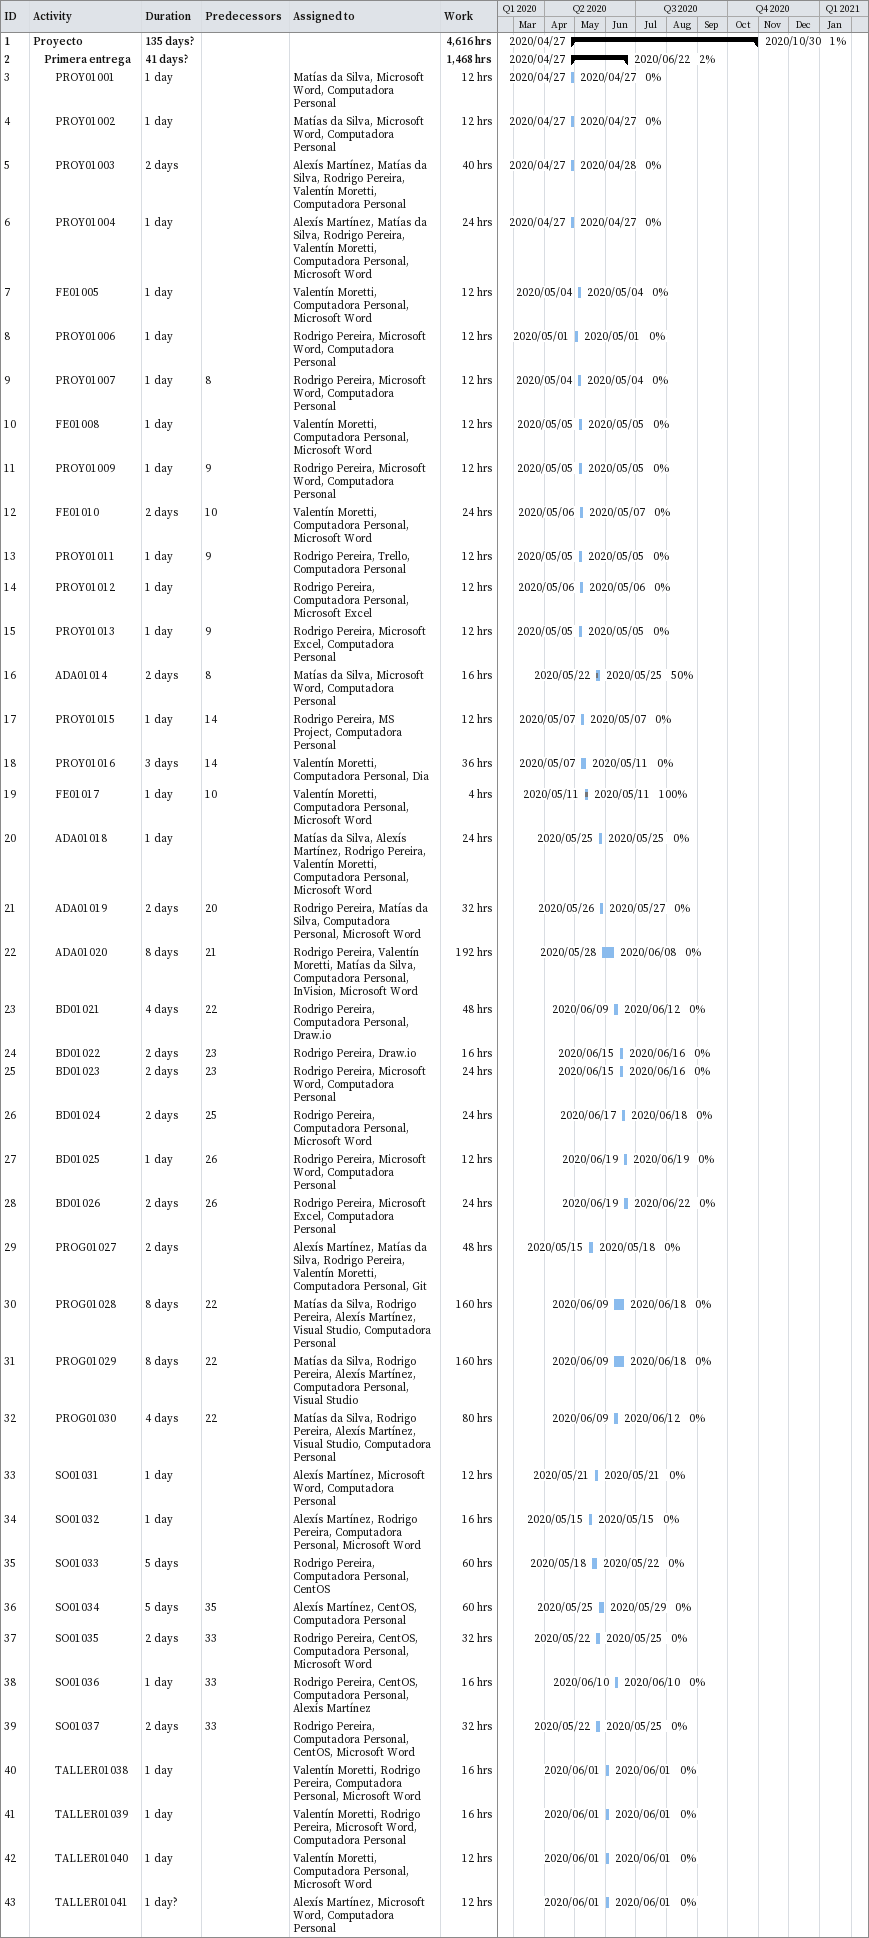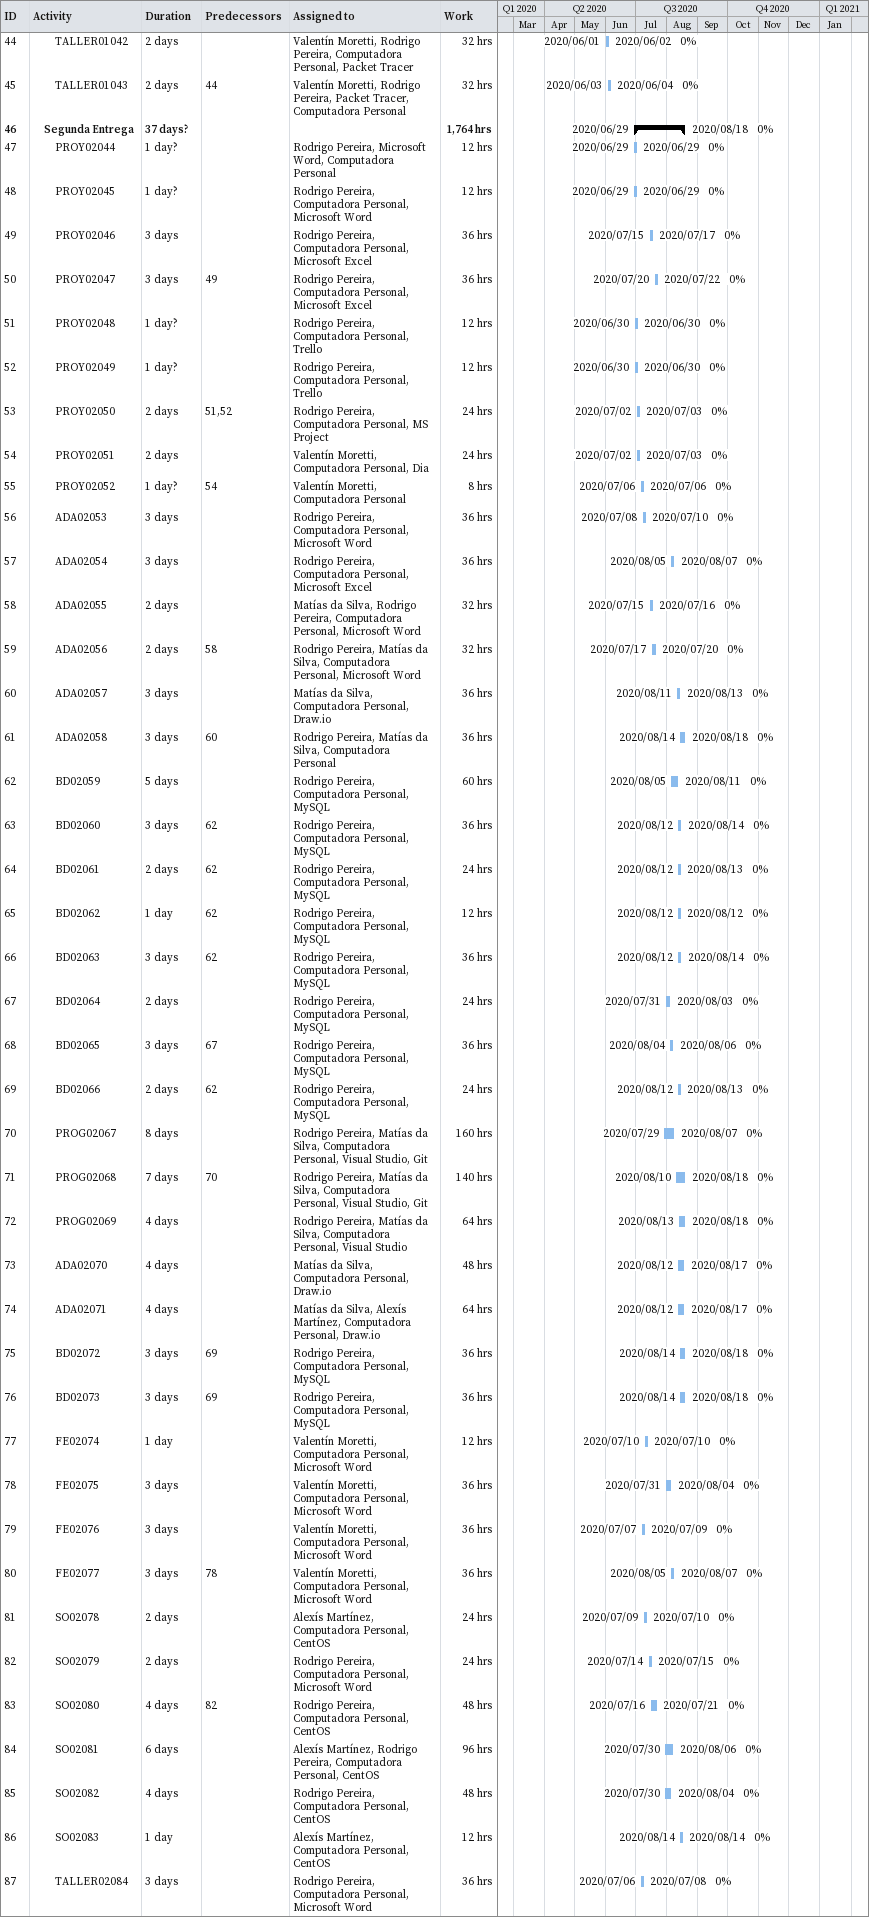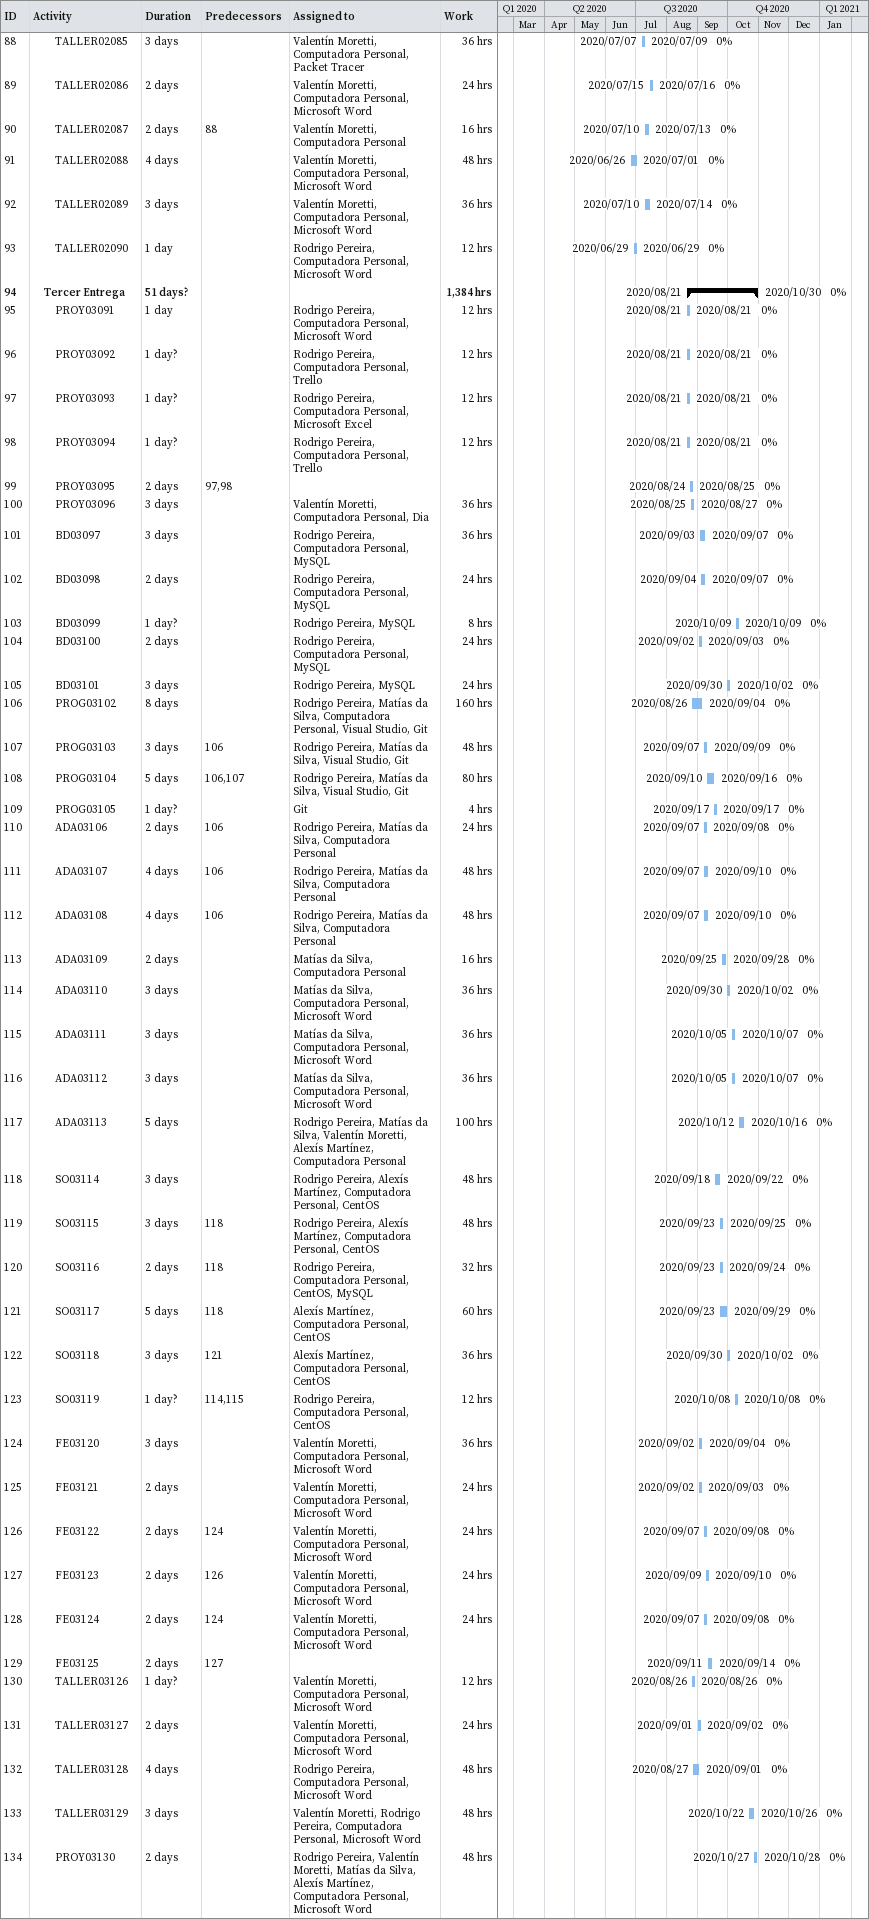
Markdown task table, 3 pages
| ID | Level | Task | Duration | Start | Finish | Predecessors | Resources | % complete | Work (h) |
|---|---|---|---|---|---|---|---|---|---|
| 1 | 1 | **Proyecto** | 135d? | 2020-04-27 | 2020-10-30 |  |  | 1 | 4616 |
| 2 | 2 | **Primera entrega** | 41d? | 2020-04-27 | 2020-06-22 |  |  | 2 | 1468 |
| 3 | 3 | PROY01001 | 1d | 2020-04-27 | 2020-04-27 |  | Matías da Silva, Microsoft Word, Computadora Personal | 0 | 12 |
| 4 | 3 | PROY01002 | 1d | 2020-04-27 | 2020-04-27 |  | Matías da Silva, Microsoft Word, Computadora Personal | 0 | 12 |
| 5 | 3 | PROY01003 | 2d | 2020-04-27 | 2020-04-28 |  | Alexís Martínez, Matías da Silva, Rodrigo Pereira, Valentín Moretti, Computadora Personal | 0 | 40 |
| 6 | 3 | PROY01004 | 1d | 2020-04-27 | 2020-04-27 |  | Alexís Martínez, Matías da Silva, Rodrigo Pereira, Valentín Moretti, Computadora Personal, Microsoft Word | 0 | 24 |
| 7 | 3 | FE01005 | 1d | 2020-05-04 | 2020-05-04 |  | Valentín Moretti, Computadora Personal, Microsoft Word | 0 | 12 |
| 8 | 3 | PROY01006 | 1d | 2020-05-01 | 2020-05-01 |  | Rodrigo Pereira, Microsoft Word, Computadora Personal | 0 | 12 |
| 9 | 3 | PROY01007 | 1d | 2020-05-04 | 2020-05-04 | 8 | Rodrigo Pereira, Microsoft Word, Computadora Personal | 0 | 12 |
| 10 | 3 | FE01008 | 1d | 2020-05-05 | 2020-05-05 |  | Valentín Moretti, Computadora Personal, Microsoft Word | 0 | 12 |
| 11 | 3 | PROY01009 | 1d | 2020-05-05 | 2020-05-05 | 9 | Rodrigo Pereira, Microsoft Word, Computadora Personal | 0 | 12 |
| 12 | 3 | FE01010 | 2d | 2020-05-06 | 2020-05-07 | 10 | Valentín Moretti, Computadora Personal, Microsoft Word | 0 | 24 |
| 13 | 3 | PROY01011 | 1d | 2020-05-05 | 2020-05-05 | 9 | Rodrigo Pereira, Trello, Computadora Personal | 0 | 12 |
| 14 | 3 | PROY01012 | 1d | 2020-05-06 | 2020-05-06 |  | Rodrigo Pereira, Computadora Personal, Microsoft Excel | 0 | 12 |
| 15 | 3 | PROY01013 | 1d | 2020-05-05 | 2020-05-05 | 9 | Rodrigo Pereira, Microsoft Excel, Computadora Personal | 0 | 12 |
| 16 | 3 | ADA01014 | 2d | 2020-05-22 | 2020-05-25 | 8 | Matías da Silva, Microsoft Word, Computadora Personal | 50 | 16 |
| 17 | 3 | PROY01015 | 1d | 2020-05-07 | 2020-05-07 | 14 | Rodrigo Pereira, MS Project, Computadora Personal | 0 | 12 |
| 18 | 3 | PROY01016 | 3d | 2020-05-07 | 2020-05-11 | 14 | Valentín Moretti, Computadora Personal, Dia | 0 | 36 |
| 19 | 3 | FE01017 | 1d | 2020-05-11 | 2020-05-11 | 10 | Valentín Moretti, Computadora Personal, Microsoft Word | 100 | 4 |
| 20 | 3 | ADA01018 | 1d | 2020-05-25 | 2020-05-25 |  | Matías da Silva, Alexís Martínez, Rodrigo Pereira, Valentín Moretti, Computadora Personal, Microsoft Word | 0 | 24 |
| 21 | 3 | ADA01019 | 2d | 2020-05-26 | 2020-05-27 | 20 | Rodrigo Pereira, Matías da Silva, Computadora Personal, Microsoft Word | 0 | 32 |
| 22 | 3 | ADA01020 | 8d | 2020-05-28 | 2020-06-08 | 21 | Rodrigo Pereira, Valentín Moretti, Matías da Silva, Computadora Personal, InVision, Microsoft Word | 0 | 192 |
| 23 | 3 | BD01021 | 4d | 2020-06-09 | 2020-06-12 | 22 | Rodrigo Pereira, Computadora Personal, Draw.io | 0 | 48 |
| 24 | 3 | BD01022 | 2d | 2020-06-15 | 2020-06-16 | 23 | Rodrigo Pereira, Draw.io | 0 | 16 |
| 25 | 3 | BD01023 | 2d | 2020-06-15 | 2020-06-16 | 23 | Rodrigo Pereira, Microsoft Word, Computadora Personal | 0 | 24 |
| 26 | 3 | BD01024 | 2d | 2020-06-17 | 2020-06-18 | 25 | Rodrigo Pereira, Computadora Personal, Microsoft Word | 0 | 24 |
| 27 | 3 | BD01025 | 1d | 2020-06-19 | 2020-06-19 | 26 | Rodrigo Pereira, Microsoft Word, Computadora Personal | 0 | 12 |
| 28 | 3 | BD01026 | 2d | 2020-06-19 | 2020-06-22 | 26 | Rodrigo Pereira, Microsoft Excel, Computadora Personal | 0 | 24 |
| 29 | 3 | PROG01027 | 2d | 2020-05-15 | 2020-05-18 |  | Alexís Martínez, Matías da Silva, Rodrigo Pereira, Valentín Moretti, Computadora Personal, Git | 0 | 48 |
| 30 | 3 | PROG01028 | 8d | 2020-06-09 | 2020-06-18 | 22 | Matías da Silva, Rodrigo Pereira, Alexís Martínez, Visual Studio, Computadora Personal | 0 | 160 |
| 31 | 3 | PROG01029 | 8d | 2020-06-09 | 2020-06-18 | 22 | Matías da Silva, Rodrigo Pereira, Alexís Martínez, Computadora Personal, Visual Studio | 0 | 160 |
| 32 | 3 | PROG01030 | 4d | 2020-06-09 | 2020-06-12 | 22 | Matías da Silva, Rodrigo Pereira, Alexís Martínez, Visual Studio, Computadora Personal | 0 | 80 |
| 33 | 3 | SO01031 | 1d | 2020-05-21 | 2020-05-21 |  | Alexís Martínez, Microsoft Word, Computadora Personal | 0 | 12 |
| 34 | 3 | SO01032 | 1d | 2020-05-15 | 2020-05-15 |  | Alexís Martínez, Rodrigo Pereira, Computadora Personal, Microsoft Word | 0 | 16 |
| 35 | 3 | SO01033 | 5d | 2020-05-18 | 2020-05-22 |  | Rodrigo Pereira, Computadora Personal, CentOS | 0 | 60 |
| 36 | 3 | SO01034 | 5d | 2020-05-25 | 2020-05-29 | 35 | Alexís Martínez, CentOS, Computadora Personal | 0 | 60 |
| 37 | 3 | SO01035 | 2d | 2020-05-22 | 2020-05-25 | 33 | Rodrigo Pereira, CentOS, Computadora Personal, Microsoft Word | 0 | 32 |
| 38 | 3 | SO01036 | 1d | 2020-06-10 | 2020-06-10 | 33 | Rodrigo Pereira, CentOS, Computadora Personal, Alexís Martínez | 0 | 16 |
| 39 | 3 | SO01037 | 2d | 2020-05-22 | 2020-05-25 | 33 | Rodrigo Pereira, Computadora Personal, CentOS, Microsoft Word | 0 | 32 |
| 40 | 3 | TALLER01038 | 1d | 2020-06-01 | 2020-06-01 |  | Valentín Moretti, Rodrigo Pereira, Computadora Personal, Microsoft Word | 0 | 16 |
| 41 | 3 | TALLER01039 | 1d | 2020-06-01 | 2020-06-01 |  | Valentín Moretti, Rodrigo Pereira, Microsoft Word, Computadora Personal | 0 | 16 |
| 42 | 3 | TALLER01040 | 1d | 2020-06-01 | 2020-06-01 |  | Valentín Moretti, Computadora Personal, Microsoft Word | 0 | 12 |
| 43 | 3 | TALLER01041 | 1d? | 2020-06-01 | 2020-06-01 |  | Alexís Martínez, Microsoft Word, Computadora Personal | 0 | 12 |
| 44 | 3 | TALLER01042 | 2d | 2020-06-01 | 2020-06-02 |  | Valentín Moretti, Rodrigo Pereira, Computadora Personal, Packet Tracer | 0 | 32 |
| 45 | 3 | TALLER01043 | 2d | 2020-06-03 | 2020-06-04 | 44 | Valentín Moretti, Rodrigo Pereira, Packet Tracer, Computadora Personal | 0 | 32 |
| 46 | 2 | **Segunda Entrega** | 37d? | 2020-06-29 | 2020-08-18 |  |  | 0 | 1764 |
| 47 | 3 | PROY02044 | 1d? | 2020-06-29 | 2020-06-29 |  | Rodrigo Pereira, Microsoft Word, Computadora Personal | 0 | 12 |
| 48 | 3 | PROY02045 | 1d? | 2020-06-29 | 2020-06-29 |  | Rodrigo Pereira, Computadora Personal, Microsoft Word | 0 | 12 |
| 49 | 3 | PROY02046 | 3d | 2020-07-15 | 2020-07-17 |  | Rodrigo Pereira, Computadora Personal, Microsoft Excel | 0 | 36 |
| 50 | 3 | PROY02047 | 3d | 2020-07-20 | 2020-07-22 | 49 | Rodrigo Pereira, Computadora Personal, Microsoft Excel | 0 | 36 |
| 51 | 3 | PROY02048 | 1d? | 2020-06-30 | 2020-06-30 |  | Rodrigo Pereira, Computadora Personal, Trello | 0 | 12 |
| 52 | 3 | PROY02049 | 1d? | 2020-06-30 | 2020-06-30 |  | Rodrigo Pereira, Computadora Personal, Trello | 0 | 12 |
| 53 | 3 | PROY02050 | 2d | 2020-07-02 | 2020-07-03 | 51, 52 | Rodrigo Pereira, Computadora Personal, MS Project | 0 | 24 |
| 54 | 3 | PROY02051 | 2d | 2020-07-02 | 2020-07-03 |  | Valentín Moretti, Computadora Personal, Dia | 0 | 24 |
| 55 | 3 | PROY02052 | 1d? | 2020-07-06 | 2020-07-06 | 54 | Valentín Moretti, Computadora Personal | 0 | 8 |
| 56 | 3 | ADA02053 | 3d | 2020-07-08 | 2020-07-10 |  | Rodrigo Pereira, Computadora Personal, Microsoft Word | 0 | 36 |
| 57 | 3 | ADA02054 | 3d | 2020-08-05 | 2020-08-07 |  | Rodrigo Pereira, Computadora Personal, Microsoft Excel | 0 | 36 |
| 58 | 3 | ADA02055 | 2d | 2020-07-15 | 2020-07-16 |  | Matías da Silva, Rodrigo Pereira, Computadora Personal, Microsoft Word | 0 | 32 |
| 59 | 3 | ADA02056 | 2d | 2020-07-17 | 2020-07-20 | 58 | Rodrigo Pereira, Matías da Silva, Computadora Personal, Microsoft Word | 0 | 32 |
| 60 | 3 | ADA02057 | 3d | 2020-08-11 | 2020-08-13 |  | Matías da Silva, Computadora Personal, Draw.io | 0 | 36 |
| 61 | 3 | ADA02058 | 3d | 2020-08-14 | 2020-08-18 | 60 | Rodrigo Pereira, Matías da Silva, Computadora Personal | 0 | 36 |
| 62 | 3 | BD02059 | 5d | 2020-08-05 | 2020-08-11 |  | Rodrigo Pereira, Computadora Personal, MySQL | 0 | 60 |
| 63 | 3 | BD02060 | 3d | 2020-08-12 | 2020-08-14 | 62 | Rodrigo Pereira, Computadora Personal, MySQL | 0 | 36 |
| 64 | 3 | BD02061 | 2d | 2020-08-12 | 2020-08-13 | 62 | Rodrigo Pereira, Computadora Personal, MySQL | 0 | 24 |
| 65 | 3 | BD02062 | 1d | 2020-08-12 | 2020-08-12 | 62 | Rodrigo Pereira, Computadora Personal, MySQL | 0 | 12 |
| 66 | 3 | BD02063 | 3d | 2020-08-12 | 2020-08-14 | 62 | Rodrigo Pereira, Computadora Personal, MySQL | 0 | 36 |
| 67 | 3 | BD02064 | 2d | 2020-07-31 | 2020-08-03 |  | Rodrigo Pereira, Computadora Personal, MySQL | 0 | 24 |
| 68 | 3 | BD02065 | 3d | 2020-08-04 | 2020-08-06 | 67 | Rodrigo Pereira, Computadora Personal, MySQL | 0 | 36 |
| 69 | 3 | BD02066 | 2d | 2020-08-12 | 2020-08-13 | 62 | Rodrigo Pereira, Computadora Personal, MySQL | 0 | 24 |
| 70 | 3 | PROG02067 | 8d | 2020-07-29 | 2020-08-07 |  | Rodrigo Pereira, Matías da Silva, Computadora Personal, Visual Studio, Git | 0 | 160 |
| 71 | 3 | PROG02068 | 7d | 2020-08-10 | 2020-08-18 | 70 | Rodrigo Pereira, Matías da Silva, Computadora Personal, Visual Studio, Git | 0 | 140 |
| 72 | 3 | PROG02069 | 4d | 2020-08-13 | 2020-08-18 |  | Rodrigo Pereira, Matías da Silva, Computadora Personal, Visual Studio | 0 | 64 |
| 73 | 3 | ADA02070 | 4d | 2020-08-12 | 2020-08-17 |  | Matías da Silva, Computadora Personal, Draw.io | 0 | 48 |
| 74 | 3 | ADA02071 | 4d | 2020-08-12 | 2020-08-17 |  | Matías da Silva, Alexís Martínez, Computadora Personal, Draw.io | 0 | 64 |
| 75 | 3 | BD02072 | 3d | 2020-08-14 | 2020-08-18 | 69 | Rodrigo Pereira, Computadora Personal, MySQL | 0 | 36 |
| 76 | 3 | BD02073 | 3d | 2020-08-14 | 2020-08-18 | 69 | Rodrigo Pereira, Computadora Personal, MySQL | 0 | 36 |
| 77 | 3 | FE02074 | 1d | 2020-07-10 | 2020-07-10 |  | Valentín Moretti, Computadora Personal, Microsoft Word | 0 | 12 |
| 78 | 3 | FE02075 | 3d | 2020-07-31 | 2020-08-04 |  | Valentín Moretti, Computadora Personal, Microsoft Word | 0 | 36 |
| 79 | 3 | FE02076 | 3d | 2020-07-07 | 2020-07-09 |  | Valentín Moretti, Computadora Personal, Microsoft Word | 0 | 36 |
| 80 | 3 | FE02077 | 3d | 2020-08-05 | 2020-08-07 | 78 | Valentín Moretti, Computadora Personal, Microsoft Word | 0 | 36 |
| 81 | 3 | SO02078 | 2d | 2020-07-09 | 2020-07-10 |  | Alexís Martínez, Computadora Personal, CentOS | 0 | 24 |
| 82 | 3 | SO02079 | 2d | 2020-07-14 | 2020-07-15 |  | Rodrigo Pereira, Computadora Personal, Microsoft Word | 0 | 24 |
| 83 | 3 | SO02080 | 4d | 2020-07-16 | 2020-07-21 | 82 | Rodrigo Pereira, Computadora Personal, CentOS | 0 | 48 |
| 84 | 3 | SO02081 | 6d | 2020-07-30 | 2020-08-06 |  | Alexís Martínez, Rodrigo Pereira, Computadora Personal, CentOS | 0 | 96 |
| 85 | 3 | SO02082 | 4d | 2020-07-30 | 2020-08-04 |  | Rodrigo Pereira, Computadora Personal, CentOS | 0 | 48 |
| 86 | 3 | SO02083 | 1d | 2020-08-14 | 2020-08-14 |  | Alexís Martínez, Computadora Personal, CentOS | 0 | 12 |
| 87 | 3 | TALLER02084 | 3d | 2020-07-06 | 2020-07-08 |  | Rodrigo Pereira, Computadora Personal, Microsoft Word | 0 | 36 |
| 88 | 3 | TALLER02085 | 3d | 2020-07-07 | 2020-07-09 |  | Valentín Moretti, Computadora Personal, Packet Tracer | 0 | 36 |
| 89 | 3 | TALLER02086 | 2d | 2020-07-15 | 2020-07-16 |  | Valentín Moretti, Computadora Personal, Microsoft Word | 0 | 24 |
| 90 | 3 | TALLER02087 | 2d | 2020-07-10 | 2020-07-13 | 88 | Valentín Moretti, Computadora Personal | 0 | 16 |
| 91 | 3 | TALLER02088 | 4d | 2020-06-26 | 2020-07-01 |  | Valentín Moretti, Computadora Personal, Microsoft Word | 0 | 48 |
| 92 | 3 | TALLER02089 | 3d | 2020-07-10 | 2020-07-14 |  | Valentín Moretti, Computadora Personal, Microsoft Word | 0 | 36 |
| 93 | 3 | TALLER02090 | 1d | 2020-06-29 | 2020-06-29 |  | Rodrigo Pereira, Computadora Personal, Microsoft Word | 0 | 12 |
| 94 | 2 | **Tercer Entrega** | 51d? | 2020-08-21 | 2020-10-30 |  |  | 0 | 1384 |
| 95 | 3 | PROY03091 | 1d | 2020-08-21 | 2020-08-21 |  | Rodrigo Pereira, Computadora Personal, Microsoft Word | 0 | 12 |
| 96 | 3 | PROY03092 | 1d? | 2020-08-21 | 2020-08-21 |  | Rodrigo Pereira, Computadora Personal, Trello | 0 | 12 |
| 97 | 3 | PROY03093 | 1d? | 2020-08-21 | 2020-08-21 |  | Rodrigo Pereira, Computadora Personal, Microsoft Excel | 0 | 12 |
| 98 | 3 | PROY03094 | 1d? | 2020-08-21 | 2020-08-21 |  | Rodrigo Pereira, Computadora Personal, Trello | 0 | 12 |
| 99 | 3 | PROY03095 | 2d | 2020-08-24 | 2020-08-25 | 97, 98 |  | 0 |  |
| 100 | 3 | PROY03096 | 3d | 2020-08-25 | 2020-08-27 |  | Valentín Moretti, Computadora Personal, Dia | 0 | 36 |
| 101 | 3 | BD03097 | 3d | 2020-09-03 | 2020-09-07 |  | Rodrigo Pereira, Computadora Personal, MySQL | 0 | 36 |
| 102 | 3 | BD03098 | 2d | 2020-09-04 | 2020-09-07 |  | Rodrigo Pereira, Computadora Personal, MySQL | 0 | 24 |
| 103 | 3 | BD03099 | 1d? | 2020-10-09 | 2020-10-09 |  | Rodrigo Pereira, MySQL | 0 | 8 |
| 104 | 3 | BD03100 | 2d | 2020-09-02 | 2020-09-03 |  | Rodrigo Pereira, Computadora Personal, MySQL | 0 | 24 |
| 105 | 3 | BD03101 | 3d | 2020-09-30 | 2020-10-02 |  | Rodrigo Pereira, MySQL | 0 | 24 |
| 106 | 3 | PROG03102 | 8d | 2020-08-26 | 2020-09-04 |  | Rodrigo Pereira, Matías da Silva, Computadora Personal, Visual Studio, Git | 0 | 160 |
| 107 | 3 | PROG03103 | 3d | 2020-09-07 | 2020-09-09 | 106 | Rodrigo Pereira, Matías da Silva, Visual Studio, Git | 0 | 48 |
| 108 | 3 | PROG03104 | 5d | 2020-09-10 | 2020-09-16 | 106, 107 | Rodrigo Pereira, Matías da Silva, Visual Studio, Git | 0 | 80 |
| 109 | 3 | PROG03105 | 1d? | 2020-09-17 | 2020-09-17 |  | Git | 0 | 4 |
| 110 | 3 | ADA03106 | 2d | 2020-09-07 | 2020-09-08 | 106 | Rodrigo Pereira, Matías da Silva, Computadora Personal | 0 | 24 |
| 111 | 3 | ADA03107 | 4d | 2020-09-07 | 2020-09-10 | 106 | Rodrigo Pereira, Matías da Silva, Computadora Personal | 0 | 48 |
| 112 | 3 | ADA03108 | 4d | 2020-09-07 | 2020-09-10 | 106 | Rodrigo Pereira, Matías da Silva, Computadora Personal | 0 | 48 |
| 113 | 3 | ADA03109 | 2d | 2020-09-25 | 2020-09-28 |  | Matías da Silva, Computadora Personal | 0 | 16 |
| 114 | 3 | ADA03110 | 3d | 2020-09-30 | 2020-10-02 |  | Matías da Silva, Computadora Personal, Microsoft Word | 0 | 36 |
| 115 | 3 | ADA03111 | 3d | 2020-10-05 | 2020-10-07 |  | Matías da Silva, Computadora Personal, Microsoft Word | 0 | 36 |
| 116 | 3 | ADA03112 | 3d | 2020-10-05 | 2020-10-07 |  | Matías da Silva, Computadora Personal, Microsoft Word | 0 | 36 |
| 117 | 3 | ADA03113 | 5d | 2020-10-12 | 2020-10-16 |  | Rodrigo Pereira, Matías da Silva, Valentín Moretti, Alexís Martínez, Computadora Personal | 0 | 100 |
| 118 | 3 | SO03114 | 3d | 2020-09-18 | 2020-09-22 |  | Rodrigo Pereira, Alexís Martínez, Computadora Personal, CentOS | 0 | 48 |
| 119 | 3 | SO03115 | 3d | 2020-09-23 | 2020-09-25 | 118 | Rodrigo Pereira, Alexís Martínez, Computadora Personal, CentOS | 0 | 48 |
| 120 | 3 | SO03116 | 2d | 2020-09-23 | 2020-09-24 | 118 | Rodrigo Pereira, Computadora Personal, CentOS, MySQL | 0 | 32 |
| 121 | 3 | SO03117 | 5d | 2020-09-23 | 2020-09-29 | 118 | Alexís Martínez, Computadora Personal, CentOS | 0 | 60 |
| 122 | 3 | SO03118 | 3d | 2020-09-30 | 2020-10-02 | 121 | Alexís Martínez, Computadora Personal, CentOS | 0 | 36 |
| 123 | 3 | SO03119 | 1d? | 2020-10-08 | 2020-10-08 | 114, 115 | Rodrigo Pereira, Computadora Personal, CentOS | 0 | 12 |
| 124 | 3 | FE03120 | 3d | 2020-09-02 | 2020-09-04 |  | Valentín Moretti, Computadora Personal, Microsoft Word | 0 | 36 |
| 125 | 3 | FE03121 | 2d | 2020-09-02 | 2020-09-03 |  | Valentín Moretti, Computadora Personal, Microsoft Word | 0 | 24 |
| 126 | 3 | FE03122 | 2d | 2020-09-07 | 2020-09-08 | 124 | Valentín Moretti, Computadora Personal, Microsoft Word | 0 | 24 |
| 127 | 3 | FE03123 | 2d | 2020-09-09 | 2020-09-10 | 126 | Valentín Moretti, Computadora Personal, Microsoft Word | 0 | 24 |
| 128 | 3 | FE03124 | 2d | 2020-09-07 | 2020-09-08 | 124 | Valentín Moretti, Computadora Personal, Microsoft Word | 0 | 24 |
| 129 | 3 | FE03125 | 2d | 2020-09-11 | 2020-09-14 | 127 |  | 0 |  |
| 130 | 3 | TALLER03126 | 1d? | 2020-08-26 | 2020-08-26 |  | Valentín Moretti, Computadora Personal, Microsoft Word | 0 | 12 |
| 131 | 3 | TALLER03127 | 2d | 2020-09-01 | 2020-09-02 |  | Valentín Moretti, Computadora Personal, Microsoft Word | 0 | 24 |
| 132 | 3 | TALLER03128 | 4d | 2020-08-27 | 2020-09-01 |  | Rodrigo Pereira, Computadora Personal, Microsoft Word | 0 | 48 |
| 133 | 3 | TALLER03129 | 3d | 2020-10-22 | 2020-10-26 |  | Valentín Moretti, Rodrigo Pereira, Computadora Personal, Microsoft Word | 0 | 48 |
| 134 | 3 | PROY03130 | 2d | 2020-10-27 | 2020-10-28 |  | Rodrigo Pereira, Valentín Moretti, Matías da Silva, Alexís Martínez, Computadora Personal, Microsoft Word | 0 | 48 |
